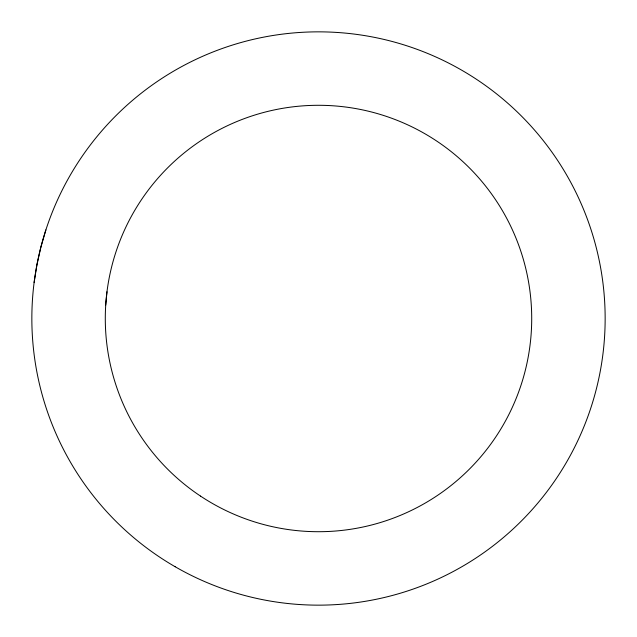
<?xml version="1.0" encoding="UTF-8"?>
<svg xmlns="http://www.w3.org/2000/svg" width="637" height="637" viewBox="0 0 637 637"><rect width="100%" height="100%" fill="white"/><g stroke="black" fill="none" stroke-linecap="round" stroke-linejoin="round"><path stroke-width="0.96" d="M105.71 305.115L106.968 291.778M34.111 282.573L36.93 264.785L40.856 247.212L45.88 229.917M200.512 496.088A213.212 213.212 0 0 0 531.29 331.885A213.212 213.212 0 0 0 223.698 127.527A213.212 213.212 0 0 0 200.512 496.088M175.175 566.747A286.65 286.65 0 0 0 605.15 318.5A286.65 286.65 0 0 0 175.175 70.253A286.65 286.65 0 0 0 175.175 566.747"/></g></svg>
